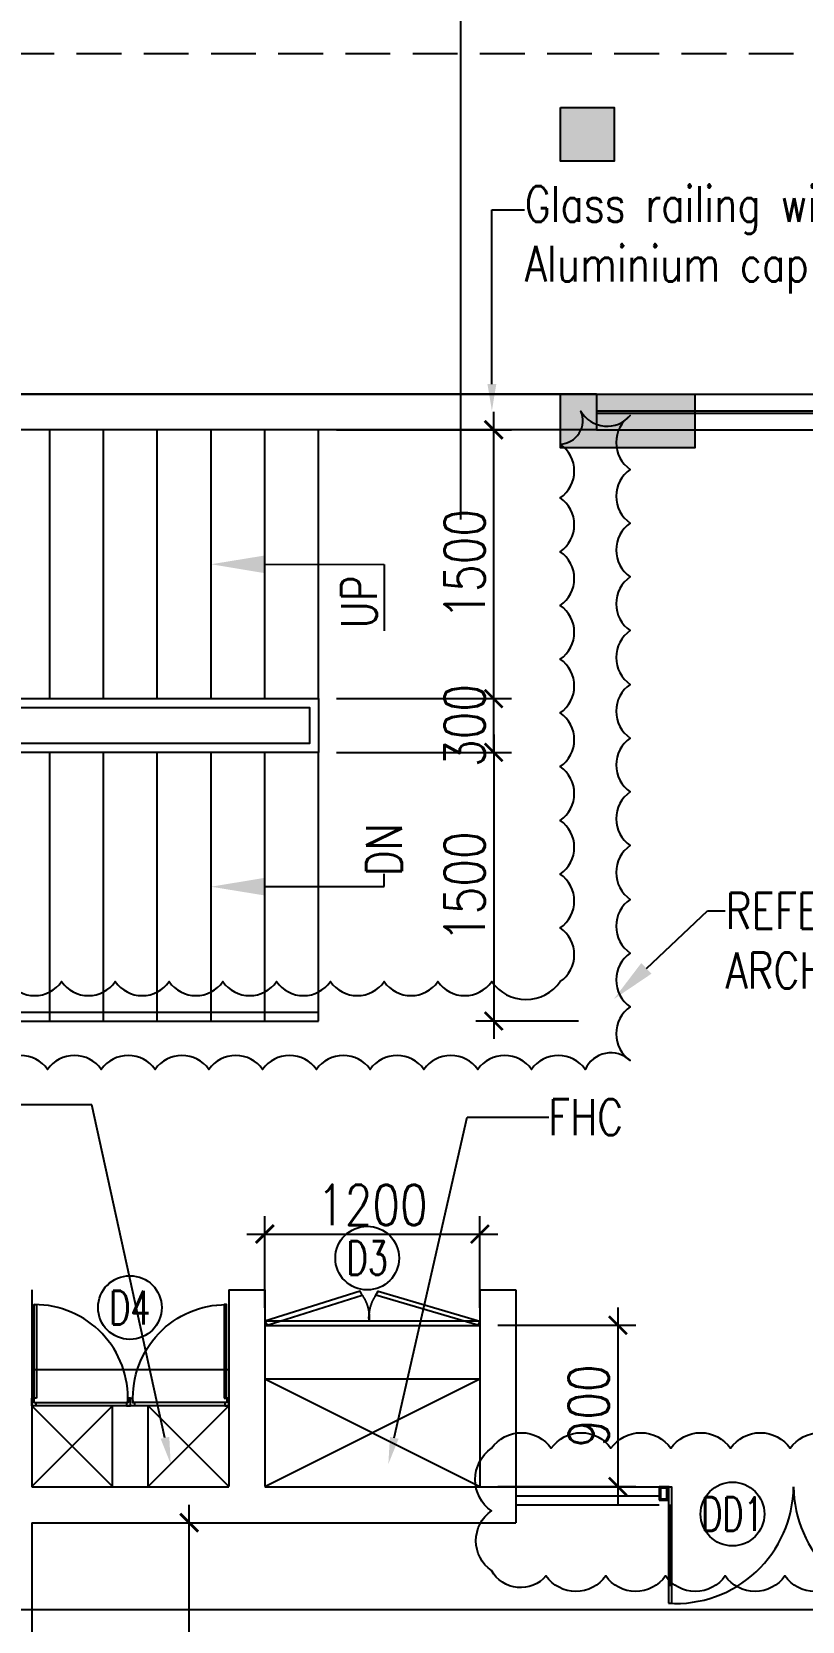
# Model space of a CAD drawing. Extents: x -32840 to 422982, y 280745 to 888746.
# Drawn here: x 90978 to 95276, y 810338 to 819210 of the extents above; entities that cross this region are included whole.
import ezdxf
from ezdxf import colors
from ezdxf.entities.mleader import LeaderData, LeaderLine
from ezdxf.enums import TextEntityAlignment as Align
from ezdxf.math import Vec2, Vec3

# ---------------------------------------------------------------- set-up
doc = ezdxf.new("R2010")
doc.units = 0
doc.header["$LTSCALE"] = 1000
doc.header["$PDMODE"] = 3
for name, pattern in [('BLDG A9 to A3 - GROUND CORE-20190731$0$HIDDEN', [9.525, 6.35, -3.175]), ('CONTINOUS', [0]), ('HIDDEN', [0.375, 0.25, -0.125]), ('HIDDEN2', [0.1875, 0.125, -0.0625])]:
    doc.linetypes.add(name, pattern=pattern)
doc.layers.get('Defpoints').update_dxf_attribs({"linetype": 'HIDDEN'})
doc.layers.add('A-Area duct', color=50, linetype='Continuous', plot=False)
for name, color, linetype in [('A-BALCONY', 2, 'Continuous'), ('A-Chejja', 5, 'HIDDEN'), ('a-dim', 3, 'Continuous'), ('A-DOOR', 1, 'Continuous'), ('A-duct', 1, 'Continuous'), ('A-Duct Above', 20, 'HIDDEN2'), ('A-FL-Drop', 3, 'Continuous'), ('A-Rail', 1, 'Continuous'), ('A-Rev', 31, 'Continuous'), ('A-STAIR', 2, 'Continuous'), ('A-Tag LVl', 2, 'Continuous'), ('A-TAG-DW', 2, 'Continuous'), ('A-TXT', 6, 'Continuous'), ('A-WALL', 7, 'CONTINOUS'), ('BLDG A9 to A3 - GROUND CORE-20190731$0$A-DOOR', 8, 'Continuous'), ('BLDG A9 to A3 - GROUND CORE-20190731$0$A-RSP ELEVATION', 8, 'Continuous'), ('DOOR', 8, 'Continuous'), ('Glass parttion', 5, 'CONTINOUS'), ('S-RCWALL', 10, 'Continuous'), ('S-RCWALL HATCH', 165, 'Continuous')]:
    doc.layers.add(name, color=color, linetype=linetype)
doc.styles.add('ROMANS', font='romans.shx', dxfattribs={"width": 0.8})
doc.dimstyles.new('dim-1', dxfattribs={"dimscale": 100, "dimtxt": 2.25, "dimasz": 1, "dimexe": 1, "dimexo": 1, "dimgap": 0.5, "dimtad": 1, "dimdec": 0, "dimzin": 3, "dimdsep": 46, "dimtxsty": 'ROMANS', "dimblk": 'ARCHTICK', "dimcen": 0.0625, "dimdle": 1, "dimclrd": 256, "dimclre": 256, "dimclrt": 6, "dimadec": 0, "dimazin": 0, "dimtfac": 1, "dimtdec": 0, "dimtix": 1, "dimtmove": 1, "dimatfit": 3, "dimfxl": 1, "dimfrac": 2, "dimtolj": 1, "dimtzin": 3, "dimarcsym": 0})

# ---------------------------------------------------------------- blocks, each defined once
blk = doc.blocks.new('A$C2213c290')
for p, q in [((102.5, 698), (102.5, 679)), ((550, 679), (550, 698)), ((102.5, -698), (102.5, -679)), ((550, -679), (550, -698))]:
    blk.add_line(p, q)
at = {"color": 8}
for p, q in [((102.5, 688.5), (550, 688.5)), ((102.5, -688.5), (550, -688.5))]:
    blk.add_line(p, q, dxfattribs=at)
for points in [[(75, 750), (75, 700), (0, 700), (0, 750)], [(67, 742), (67, 708), (8, 708), (8, 742)], [(650, 698), (650, 679), (2.5, 679), (2.5, 698)], [(75, -750), (75, -700), (0, -700), (0, -750)], [(650, -698), (650, -679), (2.5, -679), (2.5, -698)], [(67, -742), (67, -708), (8, -708), (8, -742)]]:
    blk.add_lwpolyline(points, close=True)
for centre in [(0, 697.5), (0, -697.5)]:
    blk.add_circle(centre, 2.5)
for centre, radius, start, end in [((-6, 656.7), 656.7, 270.52177, 2.77338), ((-6.9, -658.1), 658.1, 356.52304, 89.39828)]:
    blk.add_arc(centre, radius, start, end, dxfattribs=at)
blk = doc.blocks.new('TAG-DOOR-WINOW')
blk.add_circle((0, 0), 2.37)
at = {"color": 6, "style": 'ROMANS', "width": 0.7}
blk.add_attdef('DW', text='', height=2.5, dxfattribs=at).set_placement((0, 0), align=Align.MIDDLE_CENTER)
blk = doc.blocks.new('TAG-SEC-ARROW')
h = blk.add_hatch(color=256)
h.paths.add_polyline_path([(-10.112, 0), (-6.5, 0, -0.2206), (-4.199, 4.962)])
h.paths.add_polyline_path([(0, 8.485), (-4.157, 4.997, -0.175251), (0, 6.5, -0.175251), (4.157, 4.997)])
h.paths.add_polyline_path([(4.199, 4.962, -0.2206), (6.5, 0), (10.112, 0)])
for p, q in [((0, 8.485), (-10.112, 0)), ((0, 8.485), (10.112, 0)), ((-6.5, 0), (-10.112, 0)), ((6.5, 0), (46.5, 0))]:
    blk.add_line(p, q)
blk.add_arc((0, 0), 6.5, 0, 180)
blk = doc.blocks.new('A$Ce1edbb18')
at = {"layer": 'A-Tag LVl', "xscale": -100.0000000000005, "yscale": 100.0000000000005, "zscale": 100, "rotation": 90}
blk.add_blockref('TAG-SEC-ARROW', (14792.3, 2649.4), dxfattribs=at)
blk = doc.blocks.new('_ArchTick')
at = {"color": 0, "linetype": 'ByBlock', "const_width": 0.15}
blk.add_lwpolyline([(-0.5, -0.5), (0.5, 0.5)], dxfattribs=at)
blk = doc.blocks.new('*D1309')
at = {"layer": 'a-dim', "lineweight": -2, "transparency": 16777216}
for p, q in [((91855.7, 804787.9, 0), (91855.7, 810987.9, 0)), ((91077.9, 810887.9, 0), (91955.7, 810887.9, 0)), ((91477.9, 804887.9, 0), (91955.7, 804887.9, 0))]:
    blk.add_line(p, q, dxfattribs=at)
at = {"layer": 'Defpoints', "color": 0, "transparency": 16777216}
for p in [(90977.9, 810887.9, 0), (91855.7, 810887.9, 0), (91377.9, 804887.9, 0)]:
    blk.add_point(p, dxfattribs=at)
at = {"layer": 'a-dim', "lineweight": -2, "transparency": 16777216, "xscale": 100, "yscale": 100, "zscale": 100}
for p, rotation in [((91855.7, 810887.9, 0), 90), ((91855.7, 804887.9, 0), 270)]:
    blk.add_blockref('_ArchTick', p, dxfattribs=dict(at, rotation=rotation))
at = {"layer": 'a-dim', "color": 6, "transparency": 16777216, "insert": (91693.2, 807887.9, 0), "char_height": 225, "attachment_point": 5, "rotation": 90, "style": 'ROMANS'}
blk.add_mtext('\\A1;6000', dxfattribs=at)
blk = doc.blocks.new('*D1310')
at = {"layer": 'a-dim', "lineweight": -2, "transparency": 16777216}
for p, q in [((97177.9, 810987.9, 0), (97177.9, 809757.9, 0)), ((90977.9, 810787.9, 0), (90977.9, 809757.9, 0)), ((90877.9, 809857.9, 0), (97277.9, 809857.9, 0))]:
    blk.add_line(p, q, dxfattribs=at)
at = {"layer": 'Defpoints', "color": 0, "transparency": 16777216}
for p in [(97177.9, 811087.9, 0), (90977.9, 810887.9, 0), (97177.9, 809857.9, 0)]:
    blk.add_point(p, dxfattribs=at)
at = {"layer": 'a-dim', "lineweight": -2, "transparency": 16777216, "xscale": 100, "yscale": 100, "zscale": 100, "rotation": 180}
blk.add_blockref('_ArchTick', (90977.9, 809857.9, 0), dxfattribs=at)
at = {"layer": 'a-dim', "lineweight": -2, "transparency": 16777216, "xscale": 100, "yscale": 100, "zscale": 100}
blk.add_blockref('_ArchTick', (97177.9, 809857.9, 0), dxfattribs=at)
at = {"layer": 'a-dim', "color": 6, "transparency": 16777216, "insert": (94077.9, 810020.4, 0), "char_height": 225, "attachment_point": 5, "style": 'ROMANS'}
blk.add_mtext('\\A1;6200', dxfattribs=at)
blk = doc.blocks.new('900 SINGLE 1')
for points in [[(43, 71), (23, 71), (23, 924), (43, 924)], [(37, 29), (37, 0), (0, 0), (0, 71), (19, 71), (19, 29)], [(863, 29), (863, 0), (900, 0), (900, 71), (881, 71), (881, 29)]]:
    blk.add_lwpolyline(points, close=True)
at = {"color": 8}
blk.add_arc((23, 71), 854, 357.1964, 90, dxfattribs=at)
at = {"layer": 'A-FL-Drop'}
blk.add_line((19, 29), (881, 29), dxfattribs=at)
blk = doc.blocks.new('*D1223')
at = {"layer": 'a-dim', "lineweight": -2, "transparency": 16777216}
for p, q in [((93554.7, 815387.9, 0), (93554.7, 817087.9, 0)), ((92677.9, 816987.9, 0), (93654.7, 816987.9, 0)), ((92677.9, 815487.9, 0), (93654.7, 815487.9, 0))]:
    blk.add_line(p, q, dxfattribs=at)
at = {"layer": 'Defpoints', "color": 0, "transparency": 16777216}
for p in [(92577.9, 816987.9, 0), (93554.7, 816987.9, 0), (92577.9, 815487.9, 0)]:
    blk.add_point(p, dxfattribs=at)
at = {"layer": 'a-dim', "lineweight": -2, "transparency": 16777216, "xscale": 100, "yscale": 100, "zscale": 100}
for p, rotation in [((93554.7, 816987.9, 0), 90), ((93554.7, 815487.9, 0), 270)]:
    blk.add_blockref('_ArchTick', p, dxfattribs=dict(at, rotation=rotation))
at = {"layer": 'a-dim', "color": 6, "transparency": 16777216, "insert": (93392.2, 816237.9, 0), "char_height": 225, "attachment_point": 5, "rotation": 90, "style": 'ROMANS'}
blk.add_mtext('\\A1;1500', dxfattribs=at)
blk = doc.blocks.new('*D1224')
at = {"layer": 'a-dim', "lineweight": -2, "transparency": 16777216}
for p, q in [((93554.7, 815487.9, 0), (93554.7, 815587.9, 0)), ((92677.9, 815487.9, 0), (93654.7, 815487.9, 0)), ((93554.7, 815187.9, 0), (93554.7, 815487.9, 0)), ((92677.9, 815187.9, 0), (93654.7, 815187.9, 0)), ((93554.7, 815187.9, 0), (93554.7, 815087.9, 0))]:
    blk.add_line(p, q, dxfattribs=at)
at = {"layer": 'Defpoints', "color": 0, "transparency": 16777216}
for p in [(92577.9, 815487.9, 0), (93554.7, 815487.9, 0), (92577.9, 815187.9, 0)]:
    blk.add_point(p, dxfattribs=at)
at = {"layer": 'a-dim', "lineweight": -2, "transparency": 16777216, "xscale": 100, "yscale": 100, "zscale": 100}
for p, rotation in [((93554.7, 815487.9, 0), 270), ((93554.7, 815187.9, 0), 90)]:
    blk.add_blockref('_ArchTick', p, dxfattribs=dict(at, rotation=rotation))
at = {"layer": 'a-dim', "color": 6, "transparency": 16777216, "insert": (93392.2, 815337.9, 0), "char_height": 225, "attachment_point": 5, "rotation": 90, "style": 'ROMANS'}
blk.add_mtext('\\A1;300', dxfattribs=at)
blk = doc.blocks.new('*D1225')
at = {"layer": 'a-dim', "lineweight": -2, "transparency": 16777216}
for p, q in [((93554.7, 815287.9, 0), (93554.7, 813587.9, 0)), ((92677.9, 815187.9, 0), (93654.7, 815187.9, 0)), ((94027.9, 813687.9, 0), (93454.7, 813687.9, 0))]:
    blk.add_line(p, q, dxfattribs=at)
at = {"layer": 'Defpoints', "color": 0, "transparency": 16777216}
for p in [(92577.9, 815187.9, 0), (93554.7, 813687.9, 0), (94127.9, 813687.9, 0)]:
    blk.add_point(p, dxfattribs=at)
at = {"layer": 'a-dim', "lineweight": -2, "transparency": 16777216, "xscale": 100, "yscale": 100, "zscale": 100}
for p, rotation in [((93554.7, 815187.9, 0), 90), ((93554.7, 813687.9, 0), 270)]:
    blk.add_blockref('_ArchTick', p, dxfattribs=dict(at, rotation=rotation))
at = {"layer": 'a-dim', "color": 6, "transparency": 16777216, "insert": (93392.2, 814437.9, 0), "char_height": 225, "attachment_point": 5, "rotation": 90, "style": 'ROMANS'}
blk.add_mtext('\\A1;1500', dxfattribs=at)
blk = doc.blocks.new('*D1419')
at = {"layer": 'a-dim', "lineweight": -2, "transparency": 16777216}
for p, q in [((92277.9, 812087.9, 0), (92277.9, 812599.2, 0)), ((93477.9, 812087.9, 0), (93477.9, 812599.2, 0)), ((92177.9, 812499.2, 0), (93577.9, 812499.2, 0))]:
    blk.add_line(p, q, dxfattribs=at)
at = {"layer": 'Defpoints', "color": 0, "transparency": 16777216}
for p in [(93477.9, 812499.2, 0), (92277.9, 811987.9, 0), (93477.9, 811987.9, 0)]:
    blk.add_point(p, dxfattribs=at)
at = {"layer": 'a-dim', "lineweight": -2, "transparency": 16777216, "xscale": 100, "yscale": 100, "zscale": 100, "rotation": 180}
blk.add_blockref('_ArchTick', (92277.9, 812499.2, 0), dxfattribs=at)
at = {"layer": 'a-dim', "lineweight": -2, "transparency": 16777216, "xscale": 100, "yscale": 100, "zscale": 100}
blk.add_blockref('_ArchTick', (93477.9, 812499.2, 0), dxfattribs=at)
at = {"layer": 'a-dim', "color": 6, "transparency": 16777216, "insert": (92877.9, 812661.7, 0), "char_height": 225, "attachment_point": 5, "style": 'ROMANS'}
blk.add_mtext('\\A1;1200', dxfattribs=at)
blk = doc.blocks.new('*D1420')
at = {"layer": 'a-dim', "lineweight": -2, "transparency": 16777216}
for p, q in [((94247.5, 812089.9, 0), (94247.5, 810990.3, 0)), ((93577.9, 811989.9, 0), (94347.5, 811989.9, 0)), ((93577.9, 811090.3, 0), (94347.5, 811090.3, 0))]:
    blk.add_line(p, q, dxfattribs=at)
at = {"layer": 'Defpoints', "color": 0, "transparency": 16777216}
for p in [(93477.9, 811989.9, 0), (93477.9, 811090.3, 0), (94247.5, 811090.3, 0)]:
    blk.add_point(p, dxfattribs=at)
at = {"layer": 'a-dim', "lineweight": -2, "transparency": 16777216, "xscale": 100, "yscale": 100, "zscale": 100}
for p, rotation in [((94247.5, 811989.9, 0), 90), ((94247.5, 811090.3, 0), 270)]:
    blk.add_blockref('_ArchTick', p, dxfattribs=dict(at, rotation=rotation))
at = {"layer": 'a-dim', "color": 6, "transparency": 16777216, "insert": (94085, 811540.1, 0), "char_height": 225, "attachment_point": 5, "rotation": 90, "style": 'ROMANS'}
blk.add_mtext('\\A1;900', dxfattribs=at)
blk = doc.blocks.new('zw$4534')
at = {"layer": 'BLDG A9 to A3 - GROUND CORE-20190731$0$A-DOOR', "linetype": 'Continuous', "ltscale": 5}
for points in [[(-414.4, -17.4), (-405.9, -2.2), (-39, -117.1), (-47.5, -132.3)], [(414.4, -17.4), (405.9, -2.2), (14, -117.1), (22.5, -132.3)]]:
    blk.add_lwpolyline(points, close=True, dxfattribs=at)
at = {"layer": 'BLDG A9 to A3 - GROUND CORE-20190731$0$A-RSP ELEVATION', "linetype": 'BLDG A9 to A3 - GROUND CORE-20190731$0$HIDDEN', "ltscale": 0.2}
blk.add_lwpolyline([(-414.4, -17.4), (-414.4, 0), (414.4, 0), (414.4, -17.4)], close=True, dxfattribs=at)
for centre, start, end in [((-166.3, -29.9), 325.59083, 4.63959), ((141.3, -29.9), 175.36041, 214.40917)]:
    blk.add_arc(centre, 154.3, start, end, dxfattribs=at)
blk = doc.blocks.new('NEWGR')
at = {"layer": 'S-RCWALL HATCH'}
for points in [[(231617.9, 402931.2), (231917.9, 402931.2), (231917.9, 402631.2), (231617.9, 402631.2)], [(232367.9, 401331.2), (232367.9, 401031.2), (231617.9, 401031.2), (231617.9, 401331.2)]]:
    blk.add_hatch(color=253, dxfattribs=at).paths.add_polyline_path(points)
at = {"layer": 'S-RCWALL'}
for points in [[(231617.9, 402931.2), (231917.9, 402931.2), (231917.9, 402631.2), (231617.9, 402631.2)], [(232367.9, 401331.2), (232367.9, 401031.2), (231617.9, 401031.2), (231617.9, 401331.2)]]:
    blk.add_lwpolyline(points, close=True, dxfattribs=at)

msp = doc.modelspace()

# ---------------------------------------------------------------- linework, layer by layer
msp.add_line((93677.9, 811087.9, 0), (93677.9, 810887.9, 0))
at = {"layer": 'A-Area duct'}
msp.add_line((92277.9, 811690.3, 0), (93477.9, 811690.3, 0), dxfattribs=at)
at = {"layer": 'A-BALCONY'}
for p, q in [((94127.9, 817187.9, 0), (96877.9, 817187.9, 0)), ((94127.9, 816987.9, 0), (96877.9, 816987.9, 0))]:
    msp.add_line(p, q, dxfattribs=at)
at = {"layer": 'A-Chejja', "elevation": 0}
msp.add_lwpolyline([(97477.9, 817187.9), (97477.9, 819087.9), (78052.9, 819087.9), (78052.9, 818487.9)], dxfattribs=at)
at = {"layer": 'A-DOOR'}
for p, q in [((87777.9, 813737.9, 0), (92577.9, 813737.9, 0)), ((87777.9, 813687.9, 0), (92577.9, 813687.9, 0))]:
    msp.add_line(p, q, dxfattribs=at)
at = {"layer": 'A-duct', "ltscale": 2}
for p, q in [((92077.9, 811740.3, 0), (90977.9, 811740.3, 0)), ((91427.9, 811540.3, 0), (90977.9, 811090.3, 0)), ((90977.9, 811540.3, 0), (91427.9, 811090.3, 0)), ((92077.9, 811540.3, 0), (90977.9, 811540.3, 0)), ((91427.9, 811090.3, 0), (91427.9, 811540.3, 0)), ((91627.9, 811090.3, 0), (91627.9, 811540.3, 0)), ((91627.9, 811540.3, 0), (92077.9, 811090.3, 0)), ((92077.9, 811540.3, 0), (91627.9, 811090.3, 0))]:
    msp.add_line(p, q, dxfattribs=at)
at = {"layer": 'A-duct'}
for p, q in [((92277.9, 811690.3, 0), (93477.9, 811090.3, 0)), ((92277.9, 811090.3, 0), (93477.9, 811690.3, 0))]:
    msp.add_line(p, q, dxfattribs=at)
at = {"layer": 'A-Duct Above', "ltscale": 2}
for p, q in [((91427.9, 811540.3, 0), (90977.9, 811540.3, 0)), ((92077.9, 811540.3, 0), (91627.9, 811540.3, 0))]:
    msp.add_line(p, q, dxfattribs=at)
at = {"layer": 'A-Rail'}
for p, q in [((94127.9, 817093.9, 0), (96877.9, 817093.9, 0)), ((94127.9, 817081.9, 0), (96877.9, 817081.9, 0))]:
    msp.add_line(p, q, dxfattribs=at)
at = {"layer": 'A-Rail', "elevation": 0}
for points in [[(89277.9, 815487.9), (92577.9, 815487.9), (92577.9, 815187.9), (89277.9, 815187.9)], [(89327.9, 815437.9), (92527.9, 815437.9), (92527.9, 815237.9), (89327.9, 815237.9)]]:
    msp.add_lwpolyline(points, close=True, dxfattribs=at)
at = {"layer": 'A-Rev', "elevation": 0}
for points in [[(93926.4, 813908.1, 0.520567), (93926.4, 814208.1, 0.520567), (93926.4, 814508.1, 0.520567), (93926.4, 814808.1, 0.520567), (93926.4, 815108.1, 0.520567), (93926.4, 815408.1, 0.520567), (93926.4, 815708.1, 0.520567), (93926.4, 816008.1, 0.520567), (93926.4, 816308.1, 0.520567), (93926.4, 816608.1, 0.520567), (93926.4, 816908.1, 0.520567), (94041.7, 817092.8, 0.520567), (94316.2, 817067.4, 0.520567), (94316.2, 816767.4, 0.520567), (94316.2, 816467.4, 0.520567), (94316.2, 816167.4, 0.520567), (94316.2, 815867.4, 0.520567), (94316.2, 815567.4, 0.520567), (94316.2, 815267.4, 0.520567), (94316.2, 814967.4, 0.520567), (94316.2, 814667.4, 0.520567), (94316.2, 814367.4, 0.520567), (94316.2, 814067.4, 0.520567), (94316.2, 813767.4, 0.520567), (94316.2, 813467.4, 0.520567), (94065.7, 813417.9, 0.520567), (93765.7, 813417.9, 0.520567), (93465.7, 813417.9, 0.520567), (93165.7, 813417.9, 0.520567), (92865.7, 813417.9, 0.520567), (92565.7, 813417.9, 0.520567), (92265.7, 813417.9, 0.520567), (91965.7, 813417.9, 0.520567), (91665.7, 813417.9, 0.520567), (91365.7, 813417.9, 0.520567), (91065.7, 813417.9, 0.520567), (90765.7, 813417.9, 0.520567)], [(90843.7, 813908.1, 0.520567), (91143.7, 813908.1, 0.520567), (91443.7, 813908.1, 0.520567), (91743.7, 813908.1, 0.520567), (92043.7, 813908.1, 0.520567), (92343.7, 813908.1, 0.520567), (92643.7, 813908.1, 0.520567), (92943.7, 813908.1, 0.520567), (93243.7, 813908.1, 0.520567), (93543.7, 813908.1, 0.520567), (93926.4, 813908.1, 0.520567)]]:
    msp.add_lwpolyline(points, format="xyb", dxfattribs=at)
at = {"layer": 'A-STAIR'}
for p, q in [((91077.9, 815487.9, 0), (91077.9, 816987.9, 0)), ((91377.9, 815487.9, 0), (91377.9, 816987.9, 0)), ((91677.9, 815487.9, 0), (91677.9, 816987.9, 0)), ((91977.9, 815487.9, 0), (91977.9, 816987.9, 0)), ((92277.9, 815487.9, 0), (92277.9, 816987.9, 0)), ((92577.9, 815487.9, 0), (92577.9, 816987.9, 0)), ((91077.9, 813687.9, 0), (91077.9, 815187.9, 0)), ((91377.9, 813687.9, 0), (91377.9, 815187.9, 0)), ((91677.9, 813687.9, 0), (91677.9, 815187.9, 0)), ((91977.9, 813687.9, 0), (91977.9, 815187.9, 0)), ((92277.9, 813687.9, 0), (92277.9, 815187.9, 0)), ((92577.9, 813687.9, 0), (92577.9, 815187.9, 0))]:
    msp.add_line(p, q, dxfattribs=at)
at = {"layer": 'A-Tag LVl', "ltscale": 25}
msp.add_line((80863.9, 810403.3, 0), (113643.9, 810403.1, 0), dxfattribs=at)
at = {"layer": 'A-WALL'}
for p, q in [((94127.9, 817187.9, 0), (89977.9, 817187.9, 0)), ((94127.9, 816987.9, 0), (89977.9, 816987.9, 0)), ((90977.9, 812187.9, 0), (90977.9, 811087.9, 0)), ((92077.9, 812187.9, 0), (92077.9, 811090.3, 0)), ((92077.9, 812187.9, 0), (92277.9, 812187.9, 0)), ((92277.9, 812187.9, 0), (92277.9, 811090.3, 0)), ((93477.9, 812187.9, 0), (93477.9, 811087.9, 0)), ((93477.9, 812187.9, 0), (93677.9, 812187.9, 0)), ((93677.9, 812187.9, 0), (93677.9, 811087.9, 0)), ((92277.9, 811987.9, 0), (93477.9, 811987.9, 0)), ((90977.9, 811087.9, 0), (92077.9, 811087.9, 0)), ((92277.9, 811087.9, 0), (93677.9, 811087.9, 0)), ((90977.9, 810887.9, 0), (90977.9, 804687.9, 0)), ((90977.9, 810887.9, 0), (93677.9, 810887.9, 0))]:
    msp.add_line(p, q, dxfattribs=at)
at = {"layer": 'A-WALL', "elevation": 0, "flags": 128}
msp.add_lwpolyline([(78577.9, 818487.9), (87777.9, 818487.9), (87777.9, 817187.9), (103277.9, 817187.9), (103277.9, 825287.9), (107877.9, 825287.9)], dxfattribs=at)
at = {"layer": 'A-WALL', "elevation": 0}
msp.add_lwpolyline([(94127.9, 817187.9), (94127.9, 816987.9)], dxfattribs=at)
msp.add_lwpolyline([(95513.1, 810590.9, -0.520567), (95179.8, 810590.9, -0.520567), (94846.5, 810590.9, -0.520567), (94513.1, 810590.9, -0.520567), (94179.8, 810590.9, -0.520567), (93846.5, 810590.9, -0.520567), (93542.7, 810620.4, -0.520567), (93542.7, 810953.7, -0.520567), (93542.7, 811303.4, -0.520567), (93876, 811303.4, -0.520567), (94209.3, 811303.4, -0.520567), (94542.7, 811303.4, -0.520567), (94876, 811303.4, -0.520567), (95209.3, 811303.4, -0.520567), (95542.7, 811303.4, -0.520567)], format="xyb", dxfattribs=at)
at = {"layer": 'Glass parttion'}
for p, q in [((93677.9, 811087.9, 0), (94477.9, 811087.9, 0)), ((93677.9, 811037.9, 0), (94477.9, 811037.9, 0)), ((94477.9, 811087.9, 0), (94477.9, 811037.9, 0)), ((93677.9, 810987.9, 0), (94477.9, 810987.9, 0))]:
    msp.add_line(p, q, dxfattribs=at)

# ---------------------------------------------------------------- block references
msp.add_blockref('A$Ce1edbb18', (78577.9, 818487.9, 0))
at = {"layer": 'A-DOOR', "yscale": 0.6111111111271883, "zscale": 0.6111111111271883}
for p, xscale in [((90977.9, 811540.3, 0), 0.6111111111271883), ((92077.9, 811540.3, 0), -0.6111111111271883)]:
    msp.add_blockref('900 SINGLE 1', p, dxfattribs=dict(at, xscale=xscale))
at = {"layer": 'A-DOOR', "rotation": 269.9999999999999}
msp.add_blockref('A$C2213c290', (95227.9, 811087.9, 0), dxfattribs=at)
at = {"layer": 'A-TAG-DW'}
ref = msp.add_blockref('TAG-DOOR-WINOW', (92849.1, 812364.9, 0), dxfattribs=dict(at, xscale=75.00000000000004, yscale=75.00000000000004, zscale=75.00000000000004, rotation=334.3000000001243))
ref.add_attrib('DW', 'D3', dxfattribs={"layer": '0', "color": 6, "height": 187.5, "style": 'ROMANS', "width": 0.7}).set_placement((92849.1, 812364.9, 0), align=Align.MIDDLE_CENTER)
ref = msp.add_blockref('TAG-DOOR-WINOW', (91525.1, 812088.8, 0), dxfattribs=dict(at, xscale=75.00000000000004, yscale=75.00000000000004, zscale=75.00000000000004, rotation=334.3000000001243))
ref.add_attrib('DW', 'D4', dxfattribs={"layer": '0', "color": 6, "height": 187.5, "style": 'ROMANS', "width": 0.7}).set_placement((91525.1, 812088.8, 0), align=Align.MIDDLE_CENTER)
ref = msp.add_blockref('TAG-DOOR-WINOW', (94887.1, 810936.4, 0), dxfattribs=dict(at, xscale=75.00000000000004, yscale=75.00000000000004, zscale=75.00000000000004, rotation=334.3000000001243))
ref.add_attrib('DW', 'DD1', dxfattribs={"layer": '0', "color": 6, "height": 187.5, "style": 'ROMANS', "width": 0.7}).set_placement((94887.1, 810936.4, 0), align=Align.MIDDLE_CENTER)
at = {"layer": 'DOOR', "xscale": -1.447755815262093, "yscale": 1.447755815262093, "zscale": 1.447755815262092, "rotation": 180}
msp.add_blockref('zw$4534', (92877.9, 811987.9, 0), dxfattribs=at)
at = {"layer": 'S-RCWALL'}
msp.add_blockref('NEWGR', (-137690.3, 415856.7, 0), dxfattribs=at)

# ---------------------------------------------------------------- dimensions: what is measured, and where the dimension line sits
at = {"layer": 'a-dim'}
for base, p1, p2, picture, middle in [((93554.7, 816987.9, 0), (92577.9, 815487.9, 0), (92577.9, 816987.9, 0), '*D1223', (93392.2, 816237.9, 0)), ((93554.7, 815487.9, 0), (92577.9, 815187.9, 0), (92577.9, 815487.9, 0), '*D1224', (93392.2, 815337.9, 0)), ((93554.7, 813687.9, 0), (92577.9, 815187.9, 0), (94127.9, 813687.9, 0), '*D1225', (93392.2, 814437.9, 0)), ((94247.5, 811090.3, 0), (93477.9, 811989.9, 0), (93477.9, 811090.3, 0), '*D1420', (94085, 811540.1, 0)), ((91855.7, 810887.9, 0), (91377.9, 804887.9, 0), (90977.9, 810887.9, 0), '*D1309', (91693.2, 807887.9, 0))]:
    dim = msp.add_linear_dim(base=base, p1=p1, p2=p2, angle=90, dimstyle='dim-1', dxfattribs=at)
    dim.commit()
    dim.dimension.update_dxf_attribs({"geometry": picture, "text_midpoint": middle})
for base, p1, p2, picture, middle in [((93477.9, 812499.2, 0), (92277.9, 811987.9, 0), (93477.9, 811987.9, 0), '*D1419', (92877.9, 812661.7, 0)), ((97177.9, 809857.9, 0), (90977.9, 810887.9, 0), (97177.9, 811087.9, 0), '*D1310', (94077.9, 810020.4, 0))]:
    dim = msp.add_linear_dim(base=base, p1=p1, p2=p2, dimstyle='dim-1', dxfattribs=at)
    dim.commit()
    dim.dimension.update_dxf_attribs({"geometry": picture, "text_midpoint": middle})

# ---------------------------------------------------------------- leaders
at = {"layer": 'A-Rev'}
ml = msp.add_multileader_mtext('Standard', dxfattribs=at)
ml.set_content('REFER INTERIOR \\PARCHITECTS DETAILS.', color=256, style='ROMANS')
ml.set_leader_properties()
ml.build(insert=Vec2(0, 0))
ml.multileader.update_dxf_attribs({"text_right_attachment_type": 6, "dogleg_length": 100, "arrow_head_size": 250})
ctx = ml.context
ctx.base_point, ctx.char_height, ctx.arrow_head_size, ctx.plane_origin = Vec3(94846.8, 814303.6, 0), 200, 250, Vec3(94224.9, 813810.2, 0)
ctx.right_attachment = 6
notes = []
notes.append((ctx, [(0, (1, 1, 0), (94746.8, 814303.6, 0), (1, 0), 100, [(0, [(94224.9, 813810.2, 0)], 0, [])])]))
ctx.mtext.insert, ctx.mtext.rotation, ctx.mtext.flow_direction = Vec3(94848.8, 814403.6, 0), 6.283185, 5
at = {"layer": 'A-STAIR', "color": 3}
ml = msp.add_multileader_mtext('Standard', dxfattribs=at)
ml.set_content('UP', color=3, style='ROMANS')
ml.set_leader_properties()
ml.build(insert=Vec2(0, 0))
ml.multileader.update_dxf_attribs({"text_right_attachment_type": 6, "dogleg_length": 50, "arrow_head_size": 300})
ctx = ml.context
ctx.base_point, ctx.char_height, ctx.arrow_head_size, ctx.landing_gap_size, ctx.plane_origin, ctx.plane_x_axis, ctx.plane_y_axis = Vec3(92803, 815890.8, 0), 200, 300, 0.09, Vec3(91837.9, 755077.9, 0), Vec3(0, 1), Vec3(-1, 0)
ctx.right_attachment, ctx.text_align_type = 6, 1
notes.append((ctx, [(0, (1, 1, 0), (92943, 816236.7, 0), (0, -1), 71.5, [(0, [(91977.9, 816237.9, 0)], 0, [])])]))
ctx.mtext.insert, ctx.mtext.text_direction, ctx.mtext.rotation, ctx.mtext.alignment, ctx.mtext.flow_direction = Vec3(92703, 816028, 0), Vec3(0, 1), 1.570796, 2, 5
ml = msp.add_multileader_mtext('Standard', dxfattribs=at)
ml.set_content('DN', color=3, style='ROMANS')
ml.set_leader_properties()
ml.build(insert=Vec2(0, 0))
ml.multileader.update_dxf_attribs({"text_right_attachment_type": 6, "dogleg_length": 50, "arrow_head_size": 300})
ctx = ml.context
ctx.base_point, ctx.char_height, ctx.arrow_head_size, ctx.landing_gap_size, ctx.plane_origin, ctx.plane_x_axis, ctx.plane_y_axis = Vec3(92943, 814510.6, 0), 200, 300, 0.09, Vec3(91837.9, 875597.9, 0), Vec3(0, 1), Vec3(-1, 0)
ctx.right_attachment, ctx.text_align_type = 6, 1
notes.append((ctx, [(0, (1, 1, 0), (92943, 814439.2, 0), (0, 1), 71.5, [(0, [(91977.9, 814437.9, 0)], 0, [])])]))
ctx.mtext.insert, ctx.mtext.text_direction, ctx.mtext.rotation, ctx.mtext.alignment, ctx.mtext.flow_direction = Vec3(92843, 814644.1, 0), Vec3(0, 1), 1.570796, 2, 5
at = {"layer": 'A-TXT'}
ml = msp.add_multileader_mtext('Standard', dxfattribs=at)
ml.set_content('Glass railing without baluster\\PAluminium cap on top', color=256, style='ROMANS')
ml.set_leader_properties()
ml.build(insert=Vec2(0, 0))
ml.multileader.update_dxf_attribs({"dogleg_length": 50, "arrow_head_size": 150})
ctx = ml.context
ctx.base_point, ctx.char_height, ctx.arrow_head_size, ctx.plane_origin = Vec3(93726.7, 818215.7, 0), 200, 150, Vec3(101638.2, 819216.7, 0)
notes.append((ctx, [(0, (1, 1, 0), (93544.8, 818215.7, 0), (1, 0), 181.9, [(0, [(93544.8, 817093.9, 0)], 0, [])])]))
ctx.mtext.insert, ctx.mtext.rotation, ctx.mtext.flow_direction = Vec3(93728.7, 818349, 0), 6.283185, 5
ml = msp.add_multileader_mtext('Standard', dxfattribs=at)
ml.set_content('ELEC.&COMM', color=256, style='ROMANS')
ml.set_leader_properties()
ml.build(insert=Vec2(0, 0))
ml.multileader.update_dxf_attribs({"dogleg_length": 50, "arrow_head_size": 150})
ctx = ml.context
ctx.base_point, ctx.char_height, ctx.arrow_head_size, ctx.plane_origin = Vec3(89366.9, 813220.5, 0), 200, 150, Vec3(97112.5, 813446, 0)
notes.append((ctx, [(1, (1, 1, 0), (91313.6, 813220.5, 0), (-1, 0), 457, [(0, [(91752.9, 811215.3, 0)], 0, [])])]))
ctx.mtext.insert, ctx.mtext.rotation, ctx.mtext.flow_direction = Vec3(89368.9, 813320.5, 0), 6.283185, 5
ml = msp.add_multileader_mtext('Standard', dxfattribs=at)
ml.set_content('FHC', color=256, style='ROMANS')
ml.set_leader_properties()
ml.build(insert=Vec2(0, 0))
ml.multileader.update_dxf_attribs({"dogleg_length": 50, "arrow_head_size": 150})
ctx = ml.context
ctx.base_point, ctx.char_height, ctx.arrow_head_size, ctx.plane_origin = Vec3(93863.3, 813151.6, 0), 200, 150, Vec3(87607.4, 813446, 0)
ctx.text_align_type = 2
notes.append((ctx, [(1, (1, 1, 0), (93406.3, 813151.6, 0), (1, 0), 457, [(0, [(92967, 811215.3, 0)], 0, [])])]))
ctx.mtext.insert, ctx.mtext.rotation, ctx.mtext.alignment, ctx.mtext.flow_direction = Vec3(94276.7, 813251.6, 0), 6.283185, 3, 5
for ctx, leaders in notes:
    for number, flags, end, landing, length, lines in leaders:
        leader = LeaderData()
        leader.index, (leader.has_last_leader_line, leader.has_dogleg_vector, leader.attachment_direction) = number, flags
        leader.last_leader_point, leader.dogleg_vector, leader.dogleg_length = Vec3(end), Vec3(landing), length
        for number, points, colour, breaks in lines:
            line = LeaderLine()
            line.index, line.vertices, line.color, line.breaks = number, Vec3.list(points), colors.encode_raw_color(colour), breaks
            leader.lines.append(line)
        ctx.leaders.append(leader)

doc.saveas('drawing.dxf')
